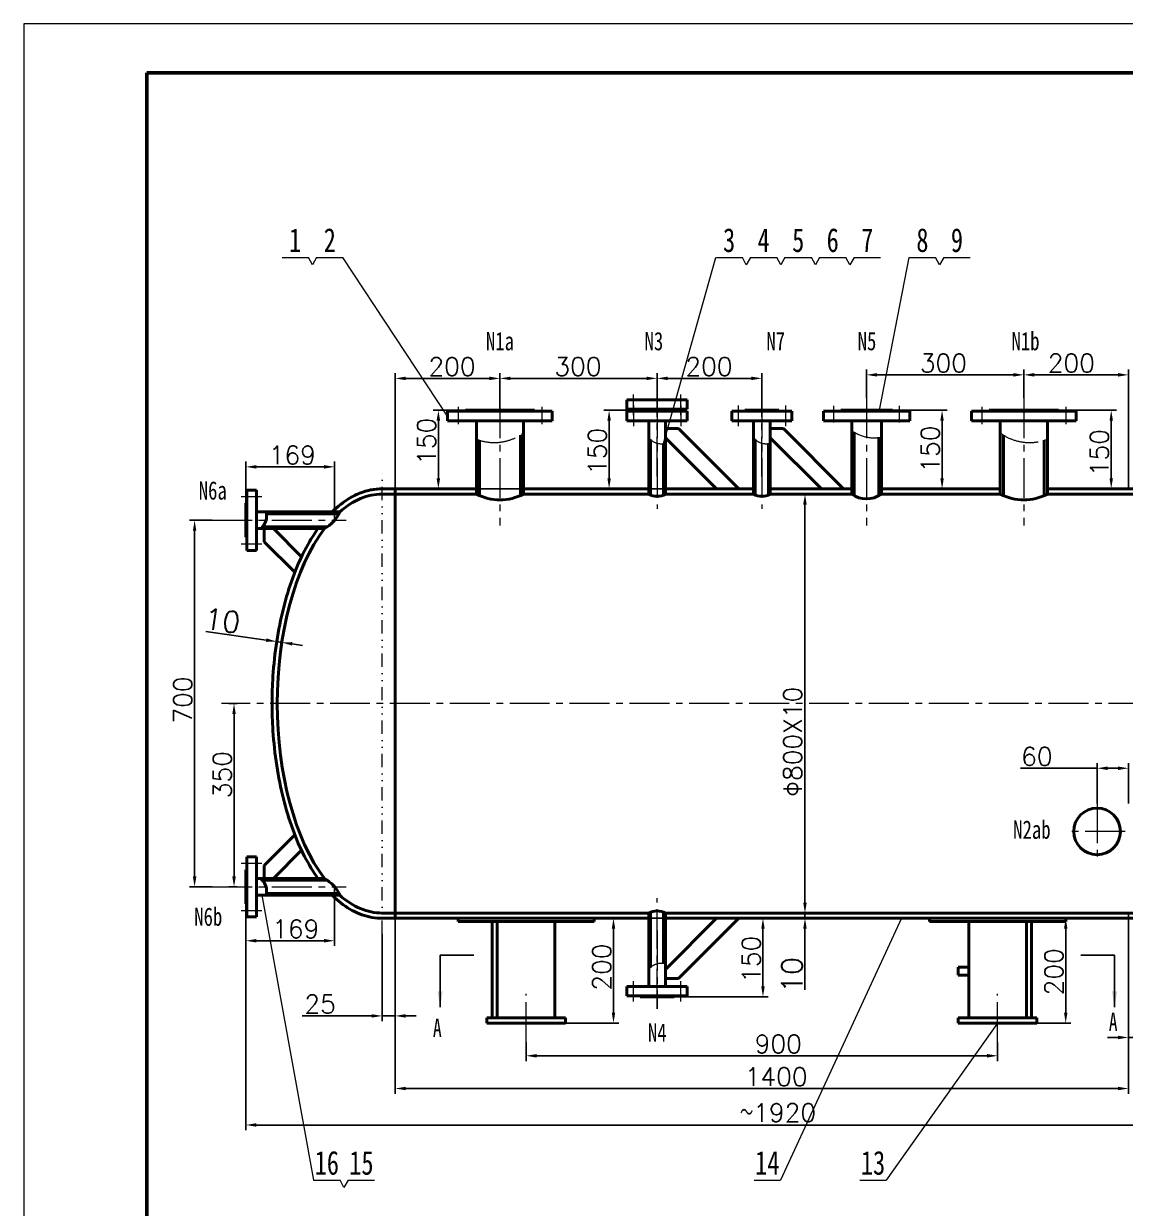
# Model space of a CAD drawing. Header units: millimetres. Extents: x 31396 to 1804389, y -22328 to 1387.
# Drawn here: x 1798805 to 1800908, y -16592 to -14330 of the extents above; entities that cross this region are included whole.
import ezdxf
from ezdxf.enums import TextEntityAlignment as Align

# ---------------------------------------------------------------- set-up
doc = ezdxf.new("R2010")
doc.units = ezdxf.units.MM
doc.linetypes.add('CENTER2', pattern=[28.575, 19.05, -3.175, 3.175, -3.175])
doc.linetypes.add('DIVIDE', pattern=[31.75, 12.7, -6.35, 0, -6.35, 0, -6.35])
doc.layers.get('Defpoints').update_dxf_attribs({"lineweight": 18})
doc.layers.add('TITLE', color=12, linetype='Continuous')
doc.styles.add('H1', font='', dxfattribs={"height": 45})
doc.styles.get("Standard").update_dxf_attribs({"font": 'txt', "bigfont": 'gbcbig.shx'})
doc.styles.get('H1').set_extended_font_data('SimSun')
doc.dimstyles.new('35基本式样', dxfattribs={"dimtxt": 40, "dimasz": 40, "dimexe": 10, "dimexo": 0, "dimgap": 5, "dimtad": 1, "dimdec": 0, "dimdsep": 46, "dimtxsty": 'Standard', "dimcen": 0, "dimclrd": 1, "dimclre": 1, "dimclrt": 1, "dimadec": 0, "dimazin": 0, "dimtfac": 1, "dimtdec": 0, "dimtmove": 0, "dimatfit": 3, "dimfxl": 10, "dimarcsym": 0})

# ---------------------------------------------------------------- blocks, each defined once
blk = doc.blocks.new('*D80')
at = {"color": 1, "lineweight": -2, "transparency": 16777216}
for p, q in [((1799764.5, -16275), (1799764.5, -16311)), ((1800664.5, -16275), (1800664.5, -16311)), ((1799784.5, -16301), (1800644.5, -16301))]:
    blk.add_line(p, q, dxfattribs=at)
at = {"color": 1, "lineweight": 20, "transparency": 16777216}
for points in [[(1799784.5, -16297.7), (1799784.5, -16304.4), (1799764.5, -16301)], [(1800644.5, -16297.7), (1800644.5, -16304.4), (1800664.5, -16301)]]:
    blk.add_solid(points, dxfattribs=at)
at = {"layer": 'Defpoints', "color": 0, "lineweight": 20, "transparency": 16777216}
for p in [(1799764.5, -16275), (1800664.5, -16275), (1800664.5, -16301)]:
    blk.add_point(p, dxfattribs=at)
at = {"color": 1, "lineweight": 20, "transparency": 16777216, "insert": (1800245.9, -16278.5), "char_height": 35, "attachment_point": 5}
blk.add_mtext('900', dxfattribs=at)
blk = doc.blocks.new('*D74')
at = {"color": 1, "lineweight": -2, "transparency": 16777216}
for p, q in [((1800313.9, -15228.5), (1800286.8, -15228.5)), ((1800296.8, -15248.5), (1800296.8, -16008.5)), ((1800313.9, -16028.5), (1800286.8, -16028.5))]:
    blk.add_line(p, q, dxfattribs=at)
at = {"color": 1, "lineweight": 20, "transparency": 16777216}
for points in [[(1800293.4, -15248.5), (1800300.1, -15248.5), (1800296.8, -15228.5)], [(1800293.4, -16008.5), (1800300.1, -16008.5), (1800296.8, -16028.5)]]:
    blk.add_solid(points, dxfattribs=at)
at = {"layer": 'Defpoints', "color": 0, "lineweight": 20, "transparency": 16777216}
for p in [(1800313.9, -15228.5), (1800296.8, -16028.5), (1800313.9, -16028.5)]:
    blk.add_point(p, dxfattribs=at)
at = {"color": 1, "lineweight": 20, "transparency": 16777216, "insert": (1800273.3, -15701.4), "char_height": 35, "attachment_point": 5, "rotation": 90}
blk.add_mtext('Φ800X10', dxfattribs=at)
blk = doc.blocks.new('*D81')
at = {"color": 1, "lineweight": -2, "transparency": 16777216}
for p, q in [((1799268.5, -15507.4), (1799153.1, -15490.7)), ((1799287.5, -15515.8), (1799289.8, -15500.3)), ((1799298.2, -15511.7), (1799288.3, -15510.2)), ((1799297.4, -15517.2), (1799299.7, -15501.8)), ((1799318, -15514.5), (1799337.8, -15517.4))]:
    blk.add_line(p, q, dxfattribs=at)
at = {"color": 1, "lineweight": 20, "transparency": 16777216}
for points in [[(1799269, -15504.1), (1799268.1, -15510.7), (1799288.3, -15510.2)], [(1799318.5, -15511.2), (1799317.5, -15517.8), (1799298.2, -15511.7)]]:
    blk.add_solid(points, dxfattribs=at)
at = {"layer": 'Defpoints', "color": 0, "lineweight": 20, "transparency": 16777216}
for p in [(1799287.5, -15515.8), (1799298.2, -15511.7), (1799297.4, -15517.2)]:
    blk.add_point(p, dxfattribs=at)
at = {"color": 1, "lineweight": 20, "transparency": 16777216, "insert": (1799184.7, -15470), "char_height": 40, "attachment_point": 5, "rotation": 351.7637}
blk.add_mtext('10', dxfattribs=at)
blk = doc.blocks.new('*D75')
at = {"color": 1, "lineweight": -2, "transparency": 16777216}
for p, q in [((1800296.8, -16008.5), (1800296.8, -15988.5)), ((1800296.8, -16028.5), (1800306.8, -16028.5)), ((1800296.8, -16028.5), (1800296.8, -16038.5)), ((1800296.8, -16038.5), (1800286.8, -16038.5)), ((1800296.8, -16058.5), (1800296.8, -16175.1))]:
    blk.add_line(p, q, dxfattribs=at)
at = {"color": 1, "lineweight": 20, "transparency": 16777216}
for points in [[(1800293.4, -16008.5), (1800300.1, -16008.5), (1800296.8, -16028.5)], [(1800293.4, -16058.5), (1800300.1, -16058.5), (1800296.8, -16038.5)]]:
    blk.add_solid(points, dxfattribs=at)
at = {"layer": 'Defpoints', "color": 0, "lineweight": 20, "transparency": 16777216}
for p in [(1800296.8, -16028.5), (1800296.8, -16038.5), (1800296.8, -16038.5)]:
    blk.add_point(p, dxfattribs=at)
at = {"color": 1, "lineweight": 20, "transparency": 16777216, "insert": (1800271.8, -16146.8), "char_height": 40, "attachment_point": 5, "rotation": 90}
blk.add_mtext('10', dxfattribs=at)
blk = doc.blocks.new('*D82')
at = {"color": 1, "lineweight": -2, "transparency": 16777216}
for p, q in [((1800188.5, -16038.5), (1800226.6, -16038.5)), ((1800216.6, -16058.5), (1800216.6, -16168.5)), ((1800042.9, -16188.5), (1800226.6, -16188.5))]:
    blk.add_line(p, q, dxfattribs=at)
at = {"color": 1, "lineweight": 20, "transparency": 16777216}
for points in [[(1800213.3, -16058.5), (1800219.9, -16058.5), (1800216.6, -16038.5)], [(1800213.3, -16168.5), (1800219.9, -16168.5), (1800216.6, -16188.5)]]:
    blk.add_solid(points, dxfattribs=at)
at = {"layer": 'Defpoints', "color": 0, "lineweight": 20, "transparency": 16777216}
for p in [(1800188.5, -16038.5), (1800042.9, -16188.5), (1800216.6, -16188.5)]:
    blk.add_point(p, dxfattribs=at)
at = {"color": 1, "lineweight": 20, "transparency": 16777216, "insert": (1800194.1, -16116.7), "char_height": 35, "attachment_point": 5, "rotation": 90}
blk.add_mtext('150', dxfattribs=at)
blk = doc.blocks.new('*D83')
at = {"color": 1, "lineweight": -2, "transparency": 16777216}
for p, q in [((1800914.5, -16028.5), (1800914.5, -16373.5)), ((1799514.5, -16038.5), (1799514.5, -16373.5)), ((1799534.5, -16363.5), (1800894.5, -16363.5))]:
    blk.add_line(p, q, dxfattribs=at)
at = {"color": 1, "lineweight": 20, "transparency": 16777216}
for points in [[(1799534.5, -16360.2), (1799534.5, -16366.8), (1799514.5, -16363.5)], [(1800894.5, -16360.2), (1800894.5, -16366.8), (1800914.5, -16363.5)]]:
    blk.add_solid(points, dxfattribs=at)
at = {"layer": 'Defpoints', "color": 0, "lineweight": 20, "transparency": 16777216}
for p in [(1800914.5, -16028.5), (1799514.5, -16038.5), (1800914.5, -16363.5)]:
    blk.add_point(p, dxfattribs=at)
at = {"color": 1, "lineweight": 20, "transparency": 16777216, "insert": (1800241.8, -16341), "char_height": 35, "attachment_point": 5}
blk.add_mtext('1400', dxfattribs=at)
blk = doc.blocks.new('*D76')
at = {"color": 1, "lineweight": -2, "transparency": 16777216}
for p, q in [((1799489.5, -16068.2), (1799489.5, -16234.9)), ((1799514.5, -16101.7), (1799514.5, -16234.9)), ((1799469.5, -16224.9), (1799337, -16224.9)), ((1799514.5, -16224.9), (1799489.5, -16224.9)), ((1799534.5, -16224.9), (1799554.5, -16224.9))]:
    blk.add_line(p, q, dxfattribs=at)
at = {"color": 1, "lineweight": 20, "transparency": 16777216}
for points in [[(1799469.5, -16221.6), (1799469.5, -16228.2), (1799489.5, -16224.9)], [(1799534.5, -16221.6), (1799534.5, -16228.2), (1799514.5, -16224.9)]]:
    blk.add_solid(points, dxfattribs=at)
at = {"layer": 'Defpoints', "color": 0, "lineweight": 20, "transparency": 16777216}
for p in [(1799489.5, -16068.2), (1799514.5, -16101.7), (1799514.5, -16224.9)]:
    blk.add_point(p, dxfattribs=at)
at = {"color": 1, "lineweight": 20, "transparency": 16777216, "insert": (1799371.2, -16202.4), "char_height": 35, "attachment_point": 5}
blk.add_mtext('25', dxfattribs=at)
blk = doc.blocks.new('*D77')
at = {"color": 1, "lineweight": -2, "transparency": 16777216}
for p, q in [((1800914.5, -16075.1), (1800914.5, -16276.1)), ((1800939.5, -16068.2), (1800939.5, -16276.1)), ((1800894.5, -16266.1), (1800874.5, -16266.1)), ((1800914.5, -16266.1), (1800939.5, -16266.1)), ((1800959.5, -16266.1), (1801092, -16266.1))]:
    blk.add_line(p, q, dxfattribs=at)
at = {"color": 1, "lineweight": 20, "transparency": 16777216}
for points in [[(1800894.5, -16262.7), (1800894.5, -16269.4), (1800914.5, -16266.1)], [(1800959.5, -16262.7), (1800959.5, -16269.4), (1800939.5, -16266.1)]]:
    blk.add_solid(points, dxfattribs=at)
at = {"layer": 'Defpoints', "color": 0, "lineweight": 20, "transparency": 16777216}
for p in [(1800914.5, -16075.1), (1800939.5, -16068.2), (1800939.5, -16266.1)]:
    blk.add_point(p, dxfattribs=at)
at = {"color": 1, "lineweight": 20, "transparency": 16777216, "insert": (1801057.9, -16243.6), "char_height": 35, "attachment_point": 5}
blk.add_mtext('25', dxfattribs=at)
blk = doc.blocks.new('*D84')
at = {"color": 1, "lineweight": -2, "transparency": 16777216}
for p, q in [((1799229.5, -15278.5), (1799229.5, -15166.5)), ((1799249.5, -15176.5), (1799378.8, -15176.5)), ((1799398.8, -15278.5), (1799398.8, -15166.5))]:
    blk.add_line(p, q, dxfattribs=at)
at = {"color": 1, "lineweight": 20, "transparency": 16777216}
for points in [[(1799249.5, -15173.2), (1799249.5, -15179.9), (1799229.5, -15176.5)], [(1799378.8, -15173.2), (1799378.8, -15179.9), (1799398.8, -15176.5)]]:
    blk.add_solid(points, dxfattribs=at)
at = {"layer": 'Defpoints', "color": 0, "lineweight": 20, "transparency": 16777216}
for p in [(1799398.8, -15176.5), (1799229.5, -15278.5), (1799398.8, -15278.5)]:
    blk.add_point(p, dxfattribs=at)
at = {"color": 1, "lineweight": 20, "transparency": 16777216, "insert": (1799318.1, -15154), "char_height": 35, "attachment_point": 5}
blk.add_mtext('169', dxfattribs=at)
blk = doc.blocks.new('*D85')
at = {"color": 1, "lineweight": -2, "transparency": 16777216}
for p, q in [((1799229.5, -15978.5), (1799229.5, -16091.4)), ((1799398.8, -15978.5), (1799398.8, -16091.4)), ((1799249.5, -16081.4), (1799378.8, -16081.4))]:
    blk.add_line(p, q, dxfattribs=at)
at = {"color": 1, "lineweight": 20, "transparency": 16777216}
for points in [[(1799249.5, -16078), (1799249.5, -16084.7), (1799229.5, -16081.4)], [(1799378.8, -16078), (1799378.8, -16084.7), (1799398.8, -16081.4)]]:
    blk.add_solid(points, dxfattribs=at)
at = {"layer": 'Defpoints', "color": 0, "lineweight": 20, "transparency": 16777216}
for p in [(1799229.5, -15978.5), (1799398.8, -15978.5), (1799398.8, -16081.4)]:
    blk.add_point(p, dxfattribs=at)
at = {"color": 1, "lineweight": 20, "transparency": 16777216, "insert": (1799324.7, -16058.9), "char_height": 35, "attachment_point": 5}
blk.add_mtext('169', dxfattribs=at)
blk = doc.blocks.new('*D86')
at = {"color": 1, "lineweight": -2, "transparency": 16777216}
for p, q in [((1799165, -15278.5), (1799121.6, -15278.5)), ((1799131.6, -15958.5), (1799131.6, -15298.5)), ((1799165, -15978.5), (1799121.6, -15978.5))]:
    blk.add_line(p, q, dxfattribs=at)
at = {"color": 1, "lineweight": 20, "transparency": 16777216}
for points in [[(1799128.3, -15298.5), (1799135, -15298.5), (1799131.6, -15278.5)], [(1799128.3, -15958.5), (1799135, -15958.5), (1799131.6, -15978.5)]]:
    blk.add_solid(points, dxfattribs=at)
at = {"layer": 'Defpoints', "color": 0, "lineweight": 20, "transparency": 16777216}
for p in [(1799131.6, -15278.5), (1799165, -15278.5), (1799165, -15978.5)]:
    blk.add_point(p, dxfattribs=at)
at = {"color": 1, "lineweight": 20, "transparency": 16777216, "insert": (1799109.1, -15621.8), "char_height": 35, "attachment_point": 5, "rotation": 90}
blk.add_mtext('700', dxfattribs=at)
blk = doc.blocks.new('*D87')
at = {"color": 1, "lineweight": -2, "transparency": 16777216}
for p, q in [((1799213, -15628.5), (1799196.9, -15628.5)), ((1799206.9, -15648.5), (1799206.9, -15958.5)), ((1799213, -15978.5), (1799196.9, -15978.5))]:
    blk.add_line(p, q, dxfattribs=at)
at = {"color": 1, "lineweight": 20, "transparency": 16777216}
for points in [[(1799203.6, -15648.5), (1799210.3, -15648.5), (1799206.9, -15628.5)], [(1799203.6, -15958.5), (1799210.3, -15958.5), (1799206.9, -15978.5)]]:
    blk.add_solid(points, dxfattribs=at)
at = {"layer": 'Defpoints', "color": 0, "lineweight": 20, "transparency": 16777216}
for p in [(1799213, -15628.5), (1799206.9, -15978.5), (1799213, -15978.5)]:
    blk.add_point(p, dxfattribs=at)
at = {"color": 1, "lineweight": 20, "transparency": 16777216, "insert": (1799184.4, -15764.2), "char_height": 35, "attachment_point": 5, "rotation": 90}
blk.add_mtext('350', dxfattribs=at)
blk = doc.blocks.new('*D88')
at = {"color": 1, "lineweight": -2, "transparency": 16777216}
for p, q in [((1799514.5, -15218.5), (1799514.5, -14997.7)), ((1799534.5, -15007.7), (1799694.5, -15007.7)), ((1799714.5, -15068.5), (1799714.5, -14997.7))]:
    blk.add_line(p, q, dxfattribs=at)
at = {"color": 1, "lineweight": 20, "transparency": 16777216}
for points in [[(1799534.5, -15004.3), (1799534.5, -15011), (1799514.5, -15007.7)], [(1799694.5, -15004.3), (1799694.5, -15011), (1799714.5, -15007.7)]]:
    blk.add_solid(points, dxfattribs=at)
at = {"layer": 'Defpoints', "color": 0, "lineweight": 20, "transparency": 16777216}
for p in [(1799714.5, -15007.7), (1799714.5, -15068.5), (1799514.5, -15218.5)]:
    blk.add_point(p, dxfattribs=at)
at = {"color": 1, "lineweight": 20, "transparency": 16777216, "insert": (1799623, -14985.2), "char_height": 35, "attachment_point": 5}
blk.add_mtext('200', dxfattribs=at)
blk = doc.blocks.new('*D89')
at = {"color": 1, "lineweight": -2, "transparency": 16777216}
for p, q in [((1799714.5, -14997.7), (1799714.5, -15017.6)), ((1799734.5, -15007.6), (1799994.5, -15007.6)), ((1800014.5, -15045.5), (1800014.5, -14997.6))]:
    blk.add_line(p, q, dxfattribs=at)
at = {"color": 1, "lineweight": 20, "transparency": 16777216}
for points in [[(1799734.5, -15004.3), (1799734.5, -15010.9), (1799714.5, -15007.6)], [(1799994.5, -15004.3), (1799994.5, -15010.9), (1800014.5, -15007.6)]]:
    blk.add_solid(points, dxfattribs=at)
at = {"layer": 'Defpoints', "color": 0, "lineweight": 20, "transparency": 16777216}
for p in [(1799714.5, -14997.7), (1800014.5, -15007.6), (1800014.5, -15045.5)]:
    blk.add_point(p, dxfattribs=at)
at = {"color": 1, "lineweight": 20, "transparency": 16777216, "insert": (1799863.4, -14985.1), "char_height": 35, "attachment_point": 5}
blk.add_mtext('300', dxfattribs=at)
blk = doc.blocks.new('*D90')
at = {"color": 1, "lineweight": -2, "transparency": 16777216}
for p, q in [((1800714.5, -15045.5), (1800714.5, -14990.9)), ((1800914.5, -15218.5), (1800914.5, -14990.9)), ((1800894.5, -15000.9), (1800734.5, -15000.9))]:
    blk.add_line(p, q, dxfattribs=at)
at = {"color": 1, "lineweight": 20, "transparency": 16777216}
for points in [[(1800734.5, -14997.5), (1800734.5, -15004.2), (1800714.5, -15000.9)], [(1800894.5, -14997.5), (1800894.5, -15004.2), (1800914.5, -15000.9)]]:
    blk.add_solid(points, dxfattribs=at)
at = {"layer": 'Defpoints', "color": 0, "lineweight": 20, "transparency": 16777216}
for p in [(1800714.5, -15000.9), (1800714.5, -15045.5), (1800914.5, -15218.5)]:
    blk.add_point(p, dxfattribs=at)
at = {"color": 1, "lineweight": 20, "transparency": 16777216, "insert": (1800805.3, -14978.4), "char_height": 35, "attachment_point": 5}
blk.add_mtext('200', dxfattribs=at)
blk = doc.blocks.new('*D91')
at = {"color": 1, "lineweight": -2, "transparency": 16777216}
for p, q in [((1800414.5, -15045.5), (1800414.5, -14990.9)), ((1800714.5, -15045.5), (1800714.5, -14990.9)), ((1800694.5, -15000.9), (1800434.5, -15000.9))]:
    blk.add_line(p, q, dxfattribs=at)
at = {"color": 1, "lineweight": 20, "transparency": 16777216}
for points in [[(1800434.5, -14997.5), (1800434.5, -15004.2), (1800414.5, -15000.9)], [(1800694.5, -14997.5), (1800694.5, -15004.2), (1800714.5, -15000.9)]]:
    blk.add_solid(points, dxfattribs=at)
at = {"layer": 'Defpoints', "color": 0, "lineweight": 20, "transparency": 16777216}
for p in [(1800414.5, -15000.9), (1800414.5, -15045.5), (1800714.5, -15045.5)]:
    blk.add_point(p, dxfattribs=at)
at = {"color": 1, "lineweight": 20, "transparency": 16777216, "insert": (1800561.1, -14978.4), "char_height": 35, "attachment_point": 5}
blk.add_mtext('300', dxfattribs=at)
blk = doc.blocks.new('*D92')
at = {"color": 1, "lineweight": -2, "transparency": 16777216}
for p, q in [((1800701.1, -16038.5), (1800804.5, -16038.5)), ((1800794.5, -16058.5), (1800794.5, -16218.5)), ((1800701.1, -16238.5), (1800804.5, -16238.5))]:
    blk.add_line(p, q, dxfattribs=at)
at = {"color": 1, "lineweight": 20, "transparency": 16777216}
for points in [[(1800791.2, -16058.5), (1800797.9, -16058.5), (1800794.5, -16038.5)], [(1800791.2, -16218.5), (1800797.9, -16218.5), (1800794.5, -16238.5)]]:
    blk.add_solid(points, dxfattribs=at)
at = {"layer": 'Defpoints', "color": 0, "lineweight": 20, "transparency": 16777216}
for p in [(1800701.1, -16038.5), (1800701.1, -16238.5), (1800794.5, -16238.5)]:
    blk.add_point(p, dxfattribs=at)
at = {"color": 1, "lineweight": 20, "transparency": 16777216, "insert": (1800772, -16140.7), "char_height": 35, "attachment_point": 5, "rotation": 90}
blk.add_mtext('200', dxfattribs=at)
blk = doc.blocks.new('*D93')
at = {"color": 1, "lineweight": -2, "transparency": 16777216}
for p, q in [((1800128.6, -16038.5), (1799921.3, -16038.5)), ((1799931.3, -16058.5), (1799931.3, -16218.5)), ((1799839.5, -16238.5), (1799941.3, -16238.5))]:
    blk.add_line(p, q, dxfattribs=at)
at = {"color": 1, "lineweight": 20, "transparency": 16777216}
for points in [[(1799928, -16058.5), (1799934.6, -16058.5), (1799931.3, -16038.5)], [(1799928, -16218.5), (1799934.6, -16218.5), (1799931.3, -16238.5)]]:
    blk.add_solid(points, dxfattribs=at)
at = {"layer": 'Defpoints', "color": 0, "lineweight": 20, "transparency": 16777216}
for p in [(1800128.6, -16038.5), (1799839.5, -16238.5), (1799931.3, -16238.5)]:
    blk.add_point(p, dxfattribs=at)
at = {"color": 1, "lineweight": 20, "transparency": 16777216, "insert": (1799908.8, -16131.7), "char_height": 35, "attachment_point": 5, "rotation": 90}
blk.add_mtext('200', dxfattribs=at)
blk = doc.blocks.new('*D96')
at = {"color": 1, "lineweight": -2, "transparency": 16777216}
for p, q in [((1800854.5, -15819.1), (1800854.5, -15742)), ((1800914.5, -15819.1), (1800914.5, -15742)), ((1800854.5, -15752), (1800708.3, -15752)), ((1800894.5, -15752), (1800874.5, -15752))]:
    blk.add_line(p, q, dxfattribs=at)
at = {"color": 1, "lineweight": 20, "transparency": 16777216}
for points in [[(1800874.5, -15748.7), (1800874.5, -15755.4), (1800854.5, -15752)], [(1800894.5, -15748.7), (1800894.5, -15755.4), (1800914.5, -15752)]]:
    blk.add_solid(points, dxfattribs=at)
at = {"layer": 'Defpoints', "color": 0, "lineweight": 20, "transparency": 16777216}
for p in [(1800914.5, -15752), (1800854.5, -15819.1), (1800914.5, -15819.1)]:
    blk.add_point(p, dxfattribs=at)
at = {"color": 1, "lineweight": 20, "transparency": 16777216, "insert": (1800739.5, -15729.5), "char_height": 35, "attachment_point": 5}
blk.add_mtext('60', dxfattribs=at)
blk = doc.blocks.new('*D97')
at = {"color": 1, "lineweight": -2, "transparency": 16777216}
for p, q in [((1799780.5, -15068.5), (1799587, -15068.5)), ((1799597, -15088.5), (1799597, -15198.5)), ((1799780.5, -15218.5), (1799587, -15218.5))]:
    blk.add_line(p, q, dxfattribs=at)
at = {"color": 1, "lineweight": 20, "transparency": 16777216}
for points in [[(1799593.6, -15088.5), (1799600.3, -15088.5), (1799597, -15068.5)], [(1799593.6, -15198.5), (1799600.3, -15198.5), (1799597, -15218.5)]]:
    blk.add_solid(points, dxfattribs=at)
at = {"layer": 'Defpoints', "color": 0, "lineweight": 20, "transparency": 16777216}
for p in [(1799780.5, -15068.5), (1799597, -15218.5), (1799780.5, -15218.5)]:
    blk.add_point(p, dxfattribs=at)
at = {"color": 1, "lineweight": 20, "transparency": 16777216, "insert": (1799574.5, -15127.7), "char_height": 35, "attachment_point": 5, "rotation": 90}
blk.add_mtext('150', dxfattribs=at)
blk = doc.blocks.new('*D98')
at = {"color": 1, "lineweight": -2, "transparency": 16777216}
for p, q in [((1800014.5, -15068.5), (1799912.9, -15068.5)), ((1799922.9, -15088.5), (1799922.9, -15198.5)), ((1800047, -15218.5), (1799912.9, -15218.5))]:
    blk.add_line(p, q, dxfattribs=at)
at = {"color": 1, "lineweight": 20, "transparency": 16777216}
for points in [[(1799919.6, -15088.5), (1799926.2, -15088.5), (1799922.9, -15068.5)], [(1799919.6, -15198.5), (1799926.2, -15198.5), (1799922.9, -15218.5)]]:
    blk.add_solid(points, dxfattribs=at)
at = {"layer": 'Defpoints', "color": 0, "lineweight": 20, "transparency": 16777216}
for p in [(1800014.5, -15068.5), (1799922.9, -15218.5), (1800047, -15218.5)]:
    blk.add_point(p, dxfattribs=at)
at = {"color": 1, "lineweight": 20, "transparency": 16777216, "insert": (1799900.4, -15147), "char_height": 35, "attachment_point": 5, "rotation": 90}
blk.add_mtext('150', dxfattribs=at)
blk = doc.blocks.new('*D99')
at = {"color": 1, "lineweight": -2, "transparency": 16777216}
for p, q in [((1800464, -15068.5), (1800568.5, -15068.5)), ((1800558.5, -15088.5), (1800558.5, -15198.5)), ((1800475.4, -15218.5), (1800568.5, -15218.5))]:
    blk.add_line(p, q, dxfattribs=at)
at = {"color": 1, "lineweight": 20, "transparency": 16777216}
for points in [[(1800555.2, -15088.5), (1800561.8, -15088.5), (1800558.5, -15068.5)], [(1800555.2, -15198.5), (1800561.8, -15198.5), (1800558.5, -15218.5)]]:
    blk.add_solid(points, dxfattribs=at)
at = {"layer": 'Defpoints', "color": 0, "lineweight": 20, "transparency": 16777216}
for p in [(1800464, -15068.5), (1800475.4, -15218.5), (1800558.5, -15218.5)]:
    blk.add_point(p, dxfattribs=at)
at = {"color": 1, "lineweight": 20, "transparency": 16777216, "insert": (1800536, -15142.7), "char_height": 35, "attachment_point": 5, "rotation": 90}
blk.add_mtext('150', dxfattribs=at)
blk = doc.blocks.new('*D100')
at = {"color": 1, "lineweight": -2, "transparency": 16777216}
for p, q in [((1800780.5, -15068.5), (1800891.4, -15068.5)), ((1800881.4, -15088.5), (1800881.4, -15198.5)), ((1800795, -15218.5), (1800891.4, -15218.5))]:
    blk.add_line(p, q, dxfattribs=at)
at = {"color": 1, "lineweight": 20, "transparency": 16777216}
for points in [[(1800878.1, -15088.5), (1800884.7, -15088.5), (1800881.4, -15068.5)], [(1800878.1, -15198.5), (1800884.7, -15198.5), (1800881.4, -15218.5)]]:
    blk.add_solid(points, dxfattribs=at)
at = {"layer": 'Defpoints', "color": 0, "lineweight": 20, "transparency": 16777216}
for p in [(1800780.5, -15068.5), (1800795, -15218.5), (1800881.4, -15218.5)]:
    blk.add_point(p, dxfattribs=at)
at = {"color": 1, "lineweight": 20, "transparency": 16777216, "insert": (1800858.9, -15149.4), "char_height": 35, "attachment_point": 5, "rotation": 90}
blk.add_mtext('150', dxfattribs=at)
blk = doc.blocks.new('*D114')
at = {"color": 1, "lineweight": -2, "transparency": 16777216}
for p, q in [((1801149.6, -15628.5), (1801149.6, -16443.2)), ((1799229.5, -15978.5), (1799229.5, -16443.2)), ((1799249.5, -16433.2), (1801129.6, -16433.2))]:
    blk.add_line(p, q, dxfattribs=at)
at = {"color": 1, "lineweight": 20, "transparency": 16777216}
for points in [[(1799249.5, -16429.8), (1799249.5, -16436.5), (1799229.5, -16433.2)], [(1801129.6, -16429.8), (1801129.6, -16436.5), (1801149.6, -16433.2)]]:
    blk.add_solid(points, dxfattribs=at)
at = {"layer": 'Defpoints', "color": 0, "lineweight": 20, "transparency": 16777216}
for p in [(1801149.6, -15628.5), (1799229.5, -15978.5), (1801149.6, -16433.2)]:
    blk.add_point(p, dxfattribs=at)
at = {"color": 1, "lineweight": 20, "transparency": 16777216, "insert": (1800245.4, -16409.7), "char_height": 35, "attachment_point": 5}
blk.add_mtext('～1920', dxfattribs=at)
blk = doc.blocks.new('*D115')
at = {"color": 1, "lineweight": -2, "transparency": 16777216}
for p, q in [((1800014.5, -14997.6), (1800014.5, -15017.6)), ((1800034.5, -15007.6), (1800194.5, -15007.6)), ((1800214.5, -15045.5), (1800214.5, -14997.6))]:
    blk.add_line(p, q, dxfattribs=at)
at = {"color": 1, "lineweight": 20, "transparency": 16777216}
for points in [[(1800034.5, -15004.3), (1800034.5, -15010.9), (1800014.5, -15007.6)], [(1800194.5, -15004.3), (1800194.5, -15010.9), (1800214.5, -15007.6)]]:
    blk.add_solid(points, dxfattribs=at)
at = {"layer": 'Defpoints', "color": 0, "lineweight": 20, "transparency": 16777216}
for p in [(1800014.5, -14997.6), (1800214.5, -15007.6), (1800214.5, -15045.5)]:
    blk.add_point(p, dxfattribs=at)
at = {"color": 1, "lineweight": 20, "transparency": 16777216, "insert": (1800113.5, -14985.1), "char_height": 35, "attachment_point": 5}
blk.add_mtext('200', dxfattribs=at)

msp = doc.modelspace()

# ---------------------------------------------------------------- linework, layer by layer
at = {"color": 1, "lineweight": 20}
for p, q in [((1799298.5, -14776.8), (1799349, -14776.8)), ((1799356.4, -14790.9), (1799349, -14776.8)), ((1799364.4, -14776.8), (1799356.4, -14790.9)), ((1799364.4, -14776.8), (1799414.9, -14776.8)), ((1799614.5, -15079.5), (1799414.9, -14776.8)), ((1800027, -15132.1), (1800126.8, -14776.8)), ((1800126.8, -14776.8), (1800177.3, -14776.8)), ((1800184.7, -14790.9), (1800177.3, -14776.8)), ((1800192.7, -14776.8), (1800184.7, -14790.9)), ((1800192.7, -14776.8), (1800243.2, -14776.8)), ((1800250.6, -14790.9), (1800243.2, -14776.8)), ((1800258.6, -14776.8), (1800250.6, -14790.9)), ((1800258.6, -14776.8), (1800309.1, -14776.8)), ((1800316.6, -14790.9), (1800309.1, -14776.8)), ((1800324.5, -14776.8), (1800316.6, -14790.9)), ((1800324.5, -14776.8), (1800375, -14776.8)), ((1800382.5, -14790.9), (1800375, -14776.8)), ((1800390.5, -14776.8), (1800382.5, -14790.9)), ((1800390.5, -14776.8), (1800441, -14776.8)), ((1800439.3, -15068.5), (1800495.7, -14776.8)), ((1800495.7, -14776.8), (1800546.2, -14776.8)), ((1800553.7, -14790.9), (1800546.2, -14776.8)), ((1800561.7, -14776.8), (1800553.7, -14790.9)), ((1800561.7, -14776.8), (1800612.2, -14776.8)), ((1799259.7, -15994.5), (1799358.8, -16538.6)), ((1800481.2, -16038.5), (1800250.1, -16538.6)), ((1800664.5, -16238.5), (1800451.9, -16538.6)), ((1799358.8, -16538.6), (1799409.3, -16538.6)), ((1799358.8, -16538.6), (1799409.3, -16538.6)), ((1799416.8, -16552.8), (1799409.3, -16538.6)), ((1799424.7, -16538.6), (1799416.8, -16552.8)), ((1799424.7, -16538.6), (1799475.2, -16538.6)), ((1800199.6, -16538.6), (1800250.1, -16538.6)), ((1800401.4, -16538.6), (1800451.9, -16538.6))]:
    msp.add_line(p, q, dxfattribs=at)
at = {"color": 1, "linetype": 'CENTER2', "lineweight": 20, "ltscale": 4}
for p, q in [((1799969.4, -15077.6), (1799969.4, -15038.3)), ((1800059.6, -15077.6), (1800059.6, -15038.3)), ((1799634.5, -15062.1), (1799634.5, -15094.8)), ((1799714.5, -15045.5), (1799714.5, -15288.2)), ((1799794.5, -15062.1), (1799794.5, -15094.8)), ((1799969.4, -15059.4), (1799969.4, -15098.7)), ((1800014.5, -15195.1), (1800014.5, -15045.5)), ((1800014.5, -15045.5), (1800014.5, -15257)), ((1800059.6, -15059.4), (1800059.6, -15098.7)), ((1800169.4, -15059.4), (1800169.4, -15098.7)), ((1800214.5, -15045.5), (1800214.5, -15257)), ((1800214.5, -15195.1), (1800214.5, -15045.5)), ((1800214.5, -15045.5), (1800214.5, -15257)), ((1800259.6, -15059.4), (1800259.6, -15098.7)), ((1800352, -15092), (1800352, -15059.9)), ((1800414.5, -15045.5), (1800414.5, -15288.2)), ((1800477, -15092), (1800477, -15059.9)), ((1800634.5, -15062.1), (1800634.5, -15094.8)), ((1800714.5, -15045.5), (1800714.5, -15288.2)), ((1800794.5, -15062.1), (1800794.5, -15094.8)), ((1799220.4, -15233.4), (1799259.7, -15233.4)), ((1799165, -15278.5), (1799420.9, -15278.5)), ((1799220.4, -15323.6), (1799259.7, -15323.6)), ((1801295.2, -15628.5), (1799182.8, -15628.5)), ((1800854.5, -15819.1), (1800854.5, -15927.5)), ((1800907.9, -15872.6), (1800802.9, -15872.6)), ((1799220.4, -15933.4), (1799259.7, -15933.4)), ((1799165, -15978.5), (1799420.9, -15978.5)), ((1800014.5, -16211.4), (1800014.5, -16000)), ((1799220.4, -16023.6), (1799259.7, -16023.6)), ((1800014.5, -16061.8), (1800014.5, -16211.4)), ((1799969.4, -16197.6), (1799969.4, -16158.3)), ((1800059.6, -16197.6), (1800059.6, -16158.3)), ((1799764.5, -16275), (1799764.5, -16182.7)), ((1800664.5, -16275), (1800664.5, -16182.7))]:
    msp.add_line(p, q, dxfattribs=at)
at = {"lineweight": 40}
for p, q in [((1799957, -15048.5), (1800014.5, -15048.5)), ((1799957, -15048.5), (1799957, -15066.5)), ((1800072, -15048.5), (1800014.5, -15048.5)), ((1800072, -15048.5), (1800072, -15066.5)), ((1799614.5, -15070.5), (1799714.5, -15070.5)), ((1799614.5, -15088.5), (1799614.5, -15070.5)), ((1799648.5, -15068.5), (1799714.5, -15068.5)), ((1799648.5, -15068.5), (1799648.5, -15070.5)), ((1799780.5, -15068.5), (1799714.5, -15068.5)), ((1799814.5, -15070.5), (1799714.5, -15070.5)), ((1799780.5, -15068.5), (1799780.5, -15070.5)), ((1799814.5, -15088.5), (1799814.5, -15070.5)), ((1800014.5, -15066.5), (1799957, -15066.5)), ((1800014.5, -15070.5), (1799957, -15070.5)), ((1799957, -15088.5), (1799957, -15070.5)), ((1799982, -15066.5), (1799982, -15068.5)), ((1800014.5, -15068.5), (1799982, -15068.5)), ((1799982, -15070.5), (1799982, -15068.5)), ((1800014.5, -15068.5), (1799982, -15068.5)), ((1800014.5, -15066.5), (1800072, -15066.5)), ((1800014.5, -15068.5), (1800047, -15068.5)), ((1800014.5, -15068.5), (1800047, -15068.5)), ((1800014.5, -15070.5), (1800072, -15070.5)), ((1800047, -15066.5), (1800047, -15068.5)), ((1800047, -15070.5), (1800047, -15068.5)), ((1800072, -15088.5), (1800072, -15070.5)), ((1800214.5, -15070.5), (1800157, -15070.5)), ((1800157, -15088.5), (1800157, -15070.5)), ((1800214.5, -15068.5), (1800182, -15068.5)), ((1800182, -15070.5), (1800182, -15068.5)), ((1800214.5, -15068.5), (1800182, -15068.5)), ((1800214.5, -15068.5), (1800247, -15068.5)), ((1800214.5, -15068.5), (1800247, -15068.5)), ((1800214.5, -15070.5), (1800272, -15070.5)), ((1800247, -15070.5), (1800247, -15068.5)), ((1800272, -15088.5), (1800272, -15070.5)), ((1800332, -15070.5), (1800414.5, -15070.5)), ((1800332, -15088.5), (1800332, -15070.5)), ((1800365, -15068.5), (1800414.5, -15068.5)), ((1800365, -15070.5), (1800365, -15068.5)), ((1800464, -15068.5), (1800414.5, -15068.5)), ((1800497, -15070.5), (1800414.5, -15070.5)), ((1800464, -15070.5), (1800464, -15068.5)), ((1800497, -15088.5), (1800497, -15070.5)), ((1800614.5, -15070.5), (1800714.5, -15070.5)), ((1800614.5, -15088.5), (1800614.5, -15070.5)), ((1800648.5, -15068.5), (1800714.5, -15068.5)), ((1800648.5, -15068.5), (1800648.5, -15070.5)), ((1800780.5, -15068.5), (1800714.5, -15068.5)), ((1800814.5, -15070.5), (1800714.5, -15070.5)), ((1800780.5, -15068.5), (1800780.5, -15070.5)), ((1800814.5, -15088.5), (1800814.5, -15070.5)), ((1799714.5, -15088.5), (1799614.5, -15088.5)), ((1799669.5, -15088.5), (1799669.5, -15228.5)), ((1799714.5, -15088.5), (1799814.5, -15088.5)), ((1799759.5, -15088.5), (1799759.5, -15228.5)), ((1799957, -15088.5), (1800014.5, -15088.5)), ((1799998.5, -15228.5), (1799998.5, -15088.5)), ((1800072, -15088.5), (1800014.5, -15088.5)), ((1800030.5, -15228.5), (1800030.5, -15088.5)), ((1800055.5, -15103.5), (1800030.5, -15103.5)), ((1800170.5, -15218.5), (1800055.5, -15103.5)), ((1800157, -15088.5), (1800214.5, -15088.5)), ((1800198.5, -15228.5), (1800198.5, -15088.5)), ((1800272, -15088.5), (1800214.5, -15088.5)), ((1800230.5, -15228.5), (1800230.5, -15088.5)), ((1800255.5, -15103.5), (1800230.5, -15103.5)), ((1800370.5, -15218.5), (1800255.5, -15103.5)), ((1800414.5, -15088.5), (1800332, -15088.5)), ((1800386, -15088.5), (1800386, -15228.5)), ((1800414.5, -15088.5), (1800497, -15088.5)), ((1800443, -15088.5), (1800443, -15228.5)), ((1800714.5, -15088.5), (1800614.5, -15088.5)), ((1800669.5, -15088.5), (1800669.5, -15228.5)), ((1800714.5, -15088.5), (1800814.5, -15088.5)), ((1800759.5, -15088.5), (1800759.5, -15228.5)), ((1799675.5, -15125.9), (1799675.5, -15231.4)), ((1799753.5, -15115.9), (1799753.5, -15231.4)), ((1800002, -15230.1), (1800002, -15124.5)), ((1800128.1, -15218.5), (1800030.5, -15120.9)), ((1800202, -15230.1), (1800202, -15124.5)), ((1800328.1, -15218.5), (1800230.5, -15120.9)), ((1800391, -15110.5), (1800391, -15231.7)), ((1800438, -15120.5), (1800438, -15231.1)), ((1800675.5, -15115.9), (1800675.5, -15231.4)), ((1800753.5, -15125.9), (1800753.5, -15231.4)), ((1800027, -15230.1), (1800027, -15132.1)), ((1800227, -15230.1), (1800227, -15132.1)), ((1799231.5, -15278.5), (1799231.5, -15221)), ((1799249.5, -15221), (1799231.5, -15221)), ((1799249.5, -15221), (1799249.5, -15278.5)), ((1799489.5, -15218.5), (1799669.5, -15218.5)), ((1799514.5, -16038.5), (1799514.5, -15218.5)), ((1799759.5, -15218.5), (1799998.5, -15218.5)), ((1800030.5, -15218.5), (1800198.5, -15218.5)), ((1800386, -15218.5), (1800230.5, -15218.5)), ((1800669.5, -15218.5), (1800443, -15218.5)), ((1800939.5, -15218.5), (1800759.5, -15218.5)), ((1799489.5, -15228.5), (1799669.5, -15228.5)), ((1799759.5, -15228.5), (1799998.5, -15228.5)), ((1800030.5, -15228.5), (1800198.5, -15228.5)), ((1800386, -15228.5), (1800230.5, -15228.5)), ((1800669.5, -15228.5), (1800443, -15228.5)), ((1800939.5, -15228.5), (1800759.5, -15228.5)), ((1799229.5, -15278.5), (1799229.5, -15246)), ((1799231.5, -15246), (1799229.5, -15246)), ((1799408.8, -15262.5), (1799249.5, -15262.5)), ((1799407.2, -15266), (1799268.9, -15266)), ((1799229.5, -15278.5), (1799229.5, -15311)), ((1799231.5, -15278.5), (1799231.5, -15336)), ((1799249.5, -15336), (1799249.5, -15278.5)), ((1799231.5, -15311), (1799229.5, -15311)), ((1799379.5, -15294.5), (1799249.5, -15294.5)), ((1799385.1, -15291), (1799261.2, -15291)), ((1799264.5, -15319.5), (1799264.5, -15294.5)), ((1799335.7, -15348.2), (1799282, -15294.5)), ((1799322.9, -15377.8), (1799264.5, -15319.5)), ((1799249.5, -15336), (1799231.5, -15336)), ((1799322.9, -15879.1), (1799264.5, -15937.5)), ((1799231.5, -15978.5), (1799231.5, -15921)), ((1799249.5, -15921), (1799231.5, -15921)), ((1799249.5, -15921), (1799249.5, -15978.5)), ((1799335.7, -15908.7), (1799282, -15962.5)), ((1799229.5, -15978.5), (1799229.5, -15946)), ((1799231.5, -15946), (1799229.5, -15946)), ((1799264.5, -15937.5), (1799264.5, -15962.5)), ((1799379.5, -15962.5), (1799249.5, -15962.5)), ((1799385.1, -15966), (1799261.2, -15966)), ((1799229.5, -15978.5), (1799229.5, -16011)), ((1799231.5, -15978.5), (1799231.5, -16036)), ((1799249.5, -16036), (1799249.5, -15978.5)), ((1799407.2, -15991), (1799268.9, -15991)), ((1799231.5, -16011), (1799229.5, -16011)), ((1799408.8, -15994.5), (1799249.5, -15994.5)), ((1799249.5, -16036), (1799231.5, -16036)), ((1799998.5, -16028.5), (1799489.5, -16028.5)), ((1799998.5, -16028.5), (1799998.5, -16168.5)), ((1800002, -16026.8), (1800002, -16132.5)), ((1800027, -16026.8), (1800027, -16124.8)), ((1800214.5, -16028.5), (1800030.5, -16028.5)), ((1800030.5, -16028.5), (1800030.5, -16168.5)), ((1800214.5, -16028.5), (1800939.5, -16028.5)), ((1799998.5, -16038.5), (1799489.5, -16038.5)), ((1799634.5, -16044.5), (1799634.5, -16038.5)), ((1799894.5, -16044.5), (1799634.5, -16044.5)), ((1799699.5, -16228.5), (1799699.5, -16044.5)), ((1799709.5, -16228.5), (1799709.5, -16044.5)), ((1799819.5, -16228.5), (1799819.5, -16044.5)), ((1799894.5, -16044.5), (1799894.5, -16038.5)), ((1800214.5, -16038.5), (1800030.5, -16038.5)), ((1800128.1, -16038.5), (1800030.5, -16136.1)), ((1800170.5, -16038.5), (1800055.5, -16153.5)), ((1800214.5, -16038.5), (1800939.5, -16038.5)), ((1800534.5, -16044.5), (1800534.5, -16038.5)), ((1800534.5, -16044.5), (1800794.5, -16044.5)), ((1800609.5, -16228.5), (1800609.5, -16044.5)), ((1800719.5, -16228.5), (1800719.5, -16044.5)), ((1800729.5, -16228.5), (1800729.5, -16044.5)), ((1800794.5, -16044.5), (1800794.5, -16038.5)), ((1800609.5, -16131.7), (1800589.2, -16131.7)), ((1800589.2, -16131.7), (1800589.2, -16146.8)), ((1800589.2, -16146.8), (1800609.5, -16146.8)), ((1799957, -16168.5), (1800014.5, -16168.5)), ((1799957, -16168.5), (1799957, -16186.5)), ((1800072, -16168.5), (1800014.5, -16168.5)), ((1800055.5, -16153.5), (1800030.5, -16153.5)), ((1800072, -16168.5), (1800072, -16186.5)), ((1800014.5, -16186.5), (1799957, -16186.5)), ((1799982, -16186.5), (1799982, -16188.5)), ((1800014.5, -16188.5), (1799982, -16188.5)), ((1800014.5, -16186.5), (1800072, -16186.5)), ((1800014.5, -16188.5), (1800047, -16188.5)), ((1800047, -16186.5), (1800047, -16188.5)), ((1799839.5, -16228.5), (1799689.5, -16228.5)), ((1799689.5, -16228.5), (1799689.5, -16238.5)), ((1799839.5, -16238.5), (1799689.5, -16238.5)), ((1799764.5, -16238.5), (1799839.5, -16238.5)), ((1799839.5, -16238.5), (1799839.5, -16228.5)), ((1800589.5, -16238.5), (1800589.5, -16228.5)), ((1800589.5, -16228.5), (1800739.5, -16228.5)), ((1800589.5, -16238.5), (1800739.5, -16238.5)), ((1800664.5, -16238.5), (1800589.5, -16238.5)), ((1800739.5, -16228.5), (1800739.5, -16238.5))]:
    msp.add_line(p, q, dxfattribs=at)
at = {"color": 1, "linetype": 'DIVIDE', "lineweight": 20, "ltscale": 2}
msp.add_line((1799489.5, -16068.2), (1799489.5, -15179.5), dxfattribs=at)
at = {"lineweight": 40}
msp.add_circle((1800854.5, -15872.6), 44.5, dxfattribs=at)
at = {"color": 1, "linetype": 'CENTER2', "lineweight": 20, "ltscale": 4}
for centre, radius, start, end in [((1800428.8, -15048.4), 72.7, 233.9855, 281.303), ((1799703.6, -15035.7), 94.4, 248.8288, 306.3079), ((1800022.5, -15102.1), 30.3, 217.6881, 285.2947), ((1800222.5, -15102.1), 30.3, 217.6881, 285.2947), ((1800725.4, -15035.7), 94.4, 233.6921, 291.1712), ((1800022.5, -16154.8), 30.3, 74.7053, 142.3119)]:
    msp.add_arc(centre, radius, start, end, dxfattribs=at)
at = {"lineweight": 40}
for centre, radius, start, end in [((1799714.5, -15143), 96.6, 242.226, 297.774), ((1800014.5, -15199.5), 33.1, 241.1223, 298.8777), ((1800214.5, -15199.5), 33.1, 241.1223, 298.8777), ((1800414, -15190.4), 47.3, 233.6969, 306.3031), ((1800714.5, -15143), 96.6, 242.226, 297.774), ((1799238.9, -15270.5), 30.3, 307.6881, 15.2947), ((1799346.1, -15234.4), 68.8, 299.0562, 335.8726), ((1799238.9, -15986.5), 30.3, 344.7053, 52.3119), ((1799346.1, -16022.6), 68.8, 24.1274, 60.9438), ((1800014.5, -16057.5), 33.1, 61.1223, 118.8777)]:
    msp.add_arc(centre, radius, start, end, dxfattribs=at)
at = {"lineweight": 40, "extrusion": (0, 0, -1)}
for start_param, end_param in [(5.867897, 6.283185), (3.724256, 4.712389), (3.141593, 3.556881)]:
    msp.add_ellipse((1799489.5, -15628.5), major_axis=(0, 400), ratio=0.5, start_param=start_param, end_param=end_param, dxfattribs=at)
at = {"lineweight": 40}
for start_param, end_param in [(3.141593, 3.556881), (3.724256, 4.712389)]:
    msp.add_ellipse((1799489.5, -15628.5), major_axis=(0, -400), ratio=0.5, start_param=start_param, end_param=end_param, dxfattribs=at)
for points, knots in [([(1799394.2, -15262.5), (1799400.8, -15256), (1799407.5, -15250.2), (1799422.9, -15238.9), (1799431.6, -15233.7), (1799449.4, -15225.5), (1799458.5, -15222.5), (1799474.9, -15219.2), (1799482.2, -15218.5), (1799489.5, -15218.5)], [5.8257431, 5.8257431, 5.8257431, 5.8257431, 5.9302971, 5.9302971, 6.057017, 6.057017, 6.1837369, 6.1837369, 6.2831853, 6.2831853, 6.2831853, 6.2831853]), ([(1799489.5, -15218.5), (1799483.1, -15218.5), (1799476.6, -15219.1), (1799463.8, -15221.3), (1799457.4, -15223), (1799444.8, -15227.5), (1799438.6, -15230.3), (1799420.8, -15239.9), (1799409.6, -15248.1), (1799397.3, -15259.5), (1799395.7, -15261), (1799394.2, -15262.5)], [3.1415927, 3.1415927, 3.1415927, 3.1415927, 3.229766, 3.229766, 3.3179393, 3.3179393, 3.4061126, 3.4061126, 3.5743916, 3.5743916, 3.5990346, 3.5990346, 3.5990346, 3.5990346]), ([(1799367.1, -15294.5), (1799357.9, -15307.2), (1799349.4, -15321.3), (1799333.2, -15352.6), (1799325.7, -15369.9), (1799312.1, -15406.8), (1799306.2, -15426.3), (1799295.9, -15467.1), (1799291.7, -15488.3), (1799285.1, -15531.8), (1799282.6, -15554.1), (1799280.1, -15593.8), (1799279.5, -15611.2), (1799279.5, -15628.5)], [3.7502327, 3.7502327, 3.7502327, 3.7502327, 3.9109495, 3.9109495, 4.0792285, 4.0792285, 4.2475074, 4.2475074, 4.4157864, 4.4157864, 4.5840654, 4.5840654, 4.7123889, 4.7123889, 4.7123889, 4.7123889]), ([(1799367.1, -15962.5), (1799357.9, -15949.8), (1799349.4, -15935.7), (1799333.2, -15904.4), (1799325.7, -15887), (1799312.1, -15850.2), (1799306.2, -15830.6), (1799295.9, -15789.9), (1799291.7, -15768.7), (1799285.1, -15725.1), (1799282.6, -15702.8), (1799280.1, -15663.1), (1799279.5, -15645.8), (1799279.5, -15628.5)], [3.7502327, 3.7502327, 3.7502327, 3.7502327, 3.9109495, 3.9109495, 4.0792285, 4.0792285, 4.2475074, 4.2475074, 4.4157864, 4.4157864, 4.5840654, 4.5840654, 4.7123889, 4.7123889, 4.7123889, 4.7123889]), ([(1799489.5, -16038.5), (1799483.1, -16038.5), (1799476.6, -16037.9), (1799463.8, -16035.6), (1799457.4, -16033.9), (1799444.8, -16029.5), (1799438.6, -16026.7), (1799420.8, -16017), (1799409.6, -16008.9), (1799397.3, -15997.5), (1799395.7, -15996), (1799394.2, -15994.5)], [3.1415927, 3.1415927, 3.1415927, 3.1415927, 3.229766, 3.229766, 3.3179393, 3.3179393, 3.4061126, 3.4061126, 3.5743916, 3.5743916, 3.5990346, 3.5990346, 3.5990346, 3.5990346])]:
    msp.add_open_spline(points, degree=3, knots=knots, dxfattribs=at)
at = {"layer": 'TITLE', "color": 1, "lineweight": 13}
for p, q in [((1798805.4, -14330.4), (1798805.4, -18278.4)), ((1804389, -14330.4), (1798805.4, -14330.4))]:
    msp.add_line(p, q, dxfattribs=at)
at = {"layer": 'TITLE', "color": 1, "lineweight": 50}
for p, q in [((1799040.4, -14424.4), (1799040.4, -18184.4)), ((1804295, -14424.4), (1799040.4, -14424.4))]:
    msp.add_line(p, q, dxfattribs=at)

# ---------------------------------------------------------------- texts
at = {"color": 1, "lineweight": 40, "style": 'H1', "width": 0.75}
for s, height, p in [('1', 45.5, (1799323.7, -14766.3)), ('2', 45.5, (1799389.7, -14766.3)), ('3', 45.5, (1800152, -14766.3)), ('4', 45.5, (1800217.9, -14766.3)), ('5', 45.5, (1800283.9, -14766.3)), ('6', 45.5, (1800349.8, -14766.3)), ('7', 45.5, (1800415.7, -14766.3)), ('8', 45.5, (1800521, -14766.3)), ('9', 45.5, (1800586.9, -14766.3)), ('N1a', 35, (1799714.6, -14953.9)), ('N3', 35, (1800008.4, -14953.9)), ('N7', 35, (1800241, -14953.9)), ('N5', 35, (1800415.2, -14953.9)), ('N1b', 35, (1800717.8, -14953.9)), ('N6a', 35, (1799166.3, -15239)), ('N2ab', 35, (1800730, -15886.7)), ('N6b', 35, (1799157.7, -16052.9)), ('N4', 35, (1800014.9, -16274.3)), ('16', 45.5, (1799384, -16528.1)), ('15', 45.5, (1799450, -16528.1)), ('14', 45.5, (1800224.8, -16528.1)), ('13', 45.5, (1800426.7, -16528.1))]:
    msp.add_text(s, height=height, dxfattribs=at).set_placement(p, align=Align.CENTER)
at = {"layer": 'TITLE', "color": 1, "style": 'H1', "width": 0.7}
for p in [(1799586.6, -16264.9), (1800876.8, -16253.5)]:
    msp.add_text('A', height=35, dxfattribs=at).set_placement(p)

# ---------------------------------------------------------------- dimensions: what is measured, and where the dimension line sits
at = {"lineweight": 20}
for base, p1, p2, picture, middle in [((1799714.5, -15007.7), (1799514.5, -15218.5), (1799714.5, -15068.5), '*D88', (1799623, -15007.7)), ((1800014.5, -15007.6), (1799714.5, -14997.7), (1800014.5, -15045.5), '*D89', (1799863.4, -15007.6)), ((1800214.5, -15007.6), (1800014.5, -14997.6), (1800214.5, -15045.5), '*D115', (1800113.5, -15007.6)), ((1800414.5, -15000.9), (1800714.5, -15045.5), (1800414.5, -15045.5), '*D91', (1800561.1, -15000.9)), ((1800714.5, -15000.9), (1800914.5, -15218.5), (1800714.5, -15045.5), '*D90', (1800805.3, -15000.9)), ((1799398.8, -15176.5), (1799229.5, -15278.5), (1799398.8, -15278.5), '*D84', (1799318.1, -15176.5)), ((1800914.5, -15752), (1800854.5, -15819.1), (1800914.5, -15819.1), '*D96', (1800739.5, -15752)), ((1799398.8, -16081.4), (1799229.5, -15978.5), (1799398.8, -15978.5), '*D85', (1799324.7, -16081.4)), ((1800914.5, -16363.5), (1799514.5, -16038.5), (1800914.5, -16028.5), '*D83', (1800241.8, -16363.5)), ((1799514.5, -16224.9), (1799489.5, -16068.2), (1799514.5, -16101.7), '*D76', (1799371.2, -16224.9)), ((1800939.5, -16266.1), (1800914.5, -16075.1), (1800939.5, -16068.2), '*D77', (1801057.9, -16266.1)), ((1800664.5, -16301), (1799764.5, -16275), (1800664.5, -16275), '*D80', (1800245.9, -16301))]:
    dim = msp.add_linear_dim(base=base, p1=p1, p2=p2, dimstyle='35基本式样', override={"dimtxt": 35, "dimasz": 20}, dxfattribs=at)
    dim.commit()
    dim.dimension.update_dxf_attribs({"geometry": picture, "text_midpoint": middle, "dimtype": 160})
for base, p1, p2, angle, override, picture, middle, dimtype in [((1799597, -15218.5), (1799780.5, -15068.5), (1799780.5, -15218.5), 90, {"dimtxt": 35, "dimasz": 20}, '*D97', (1799597, -15127.7), 160), ((1799922.9, -15218.5), (1800014.5, -15068.5), (1800047, -15218.5), 90, {"dimtxt": 35, "dimasz": 20}, '*D98', (1799922.9, -15147), 160), ((1800558.5, -15218.5), (1800464, -15068.5), (1800475.4, -15218.5), 90, {"dimtxt": 35, "dimasz": 20}, '*D99', (1800558.5, -15142.7), 160), ((1800881.4, -15218.5), (1800780.5, -15068.5), (1800795, -15218.5), 90, {"dimtxt": 35, "dimasz": 20}, '*D100', (1800881.4, -15149.4), 160), ((1799131.6, -15278.5), (1799165, -15978.5), (1799165, -15278.5), 90, {"dimtxt": 35, "dimasz": 20}, '*D86', (1799131.6, -15621.8), 160), ((1799298.2, -15511.7), (1799287.5, -15515.8), (1799297.4, -15517.2), 351.7637, {"dimasz": 20}, '*D81', (1799181.1, -15494.7), 161), ((1799206.9, -15978.5), (1799213, -15628.5), (1799213, -15978.5), 90, {"dimtxt": 35, "dimasz": 20}, '*D87', (1799206.9, -15764.2), 160), ((1800296.8, -16038.5), (1800296.8, -16028.5), (1800296.8, -16038.5), 270, {"dimasz": 20}, '*D75', (1800296.8, -16146.8), 161), ((1799931.3, -16238.5), (1800128.6, -16038.5), (1799839.5, -16238.5), 90, {"dimtxt": 35, "dimasz": 20}, '*D93', (1799931.3, -16131.7), 160), ((1800216.6, -16188.5), (1800188.5, -16038.5), (1800042.9, -16188.5), 90, {"dimtxt": 35, "dimasz": 20}, '*D82', (1800216.6, -16116.7), 160), ((1800794.5, -16238.5), (1800701.1, -16038.5), (1800701.1, -16238.5), 90, {"dimtxt": 35, "dimasz": 20}, '*D92', (1800794.5, -16140.7), 160)]:
    dim = msp.add_linear_dim(base=base, p1=p1, p2=p2, angle=angle, dimstyle='35基本式样', override=override, dxfattribs=at)
    dim.commit()
    dim.dimension.update_dxf_attribs({"geometry": picture, "text_midpoint": middle, "dimtype": dimtype})
dim = msp.add_linear_dim(base=(1800296.8, -16028.5), p1=(1800313.9, -15228.5), p2=(1800313.9, -16028.5), angle=90, text='Φ800X10', dimstyle='35基本式样', override={"dimtxt": 35, "dimasz": 20}, dxfattribs=at)
dim.commit()
dim.dimension.update_dxf_attribs({"geometry": '*D74', "text_midpoint": (1800296.8, -15701.4), "dimtype": 160})
dim = msp.add_linear_dim(base=(1801149.6, -16433.2), p1=(1799229.5, -15978.5), p2=(1801149.6, -15628.5), text='～1920', dimstyle='35基本式样', override={"dimtxt": 35, "dimasz": 20}, dxfattribs=at)
dim.commit()
dim.dimension.update_dxf_attribs({"geometry": '*D114', "text_midpoint": (1800245.4, -16433.2), "dimtype": 160})

# ---------------------------------------------------------------- leaders
at = {"color": 1, "lineweight": 20}
for points in [[(1799600.3, -16208), (1799600.3, -16108.6), (1799664.7, -16108.6)], [(1800887.8, -16208), (1800887.8, -16108.6), (1800823.3, -16108.6)]]:
    msp.add_leader(points, dimstyle='35基本式样', override={"dimasz": 30, "dimgap": 5, "dimtad": 0}, dxfattribs=at)

doc.saveas('drawing.dxf')
